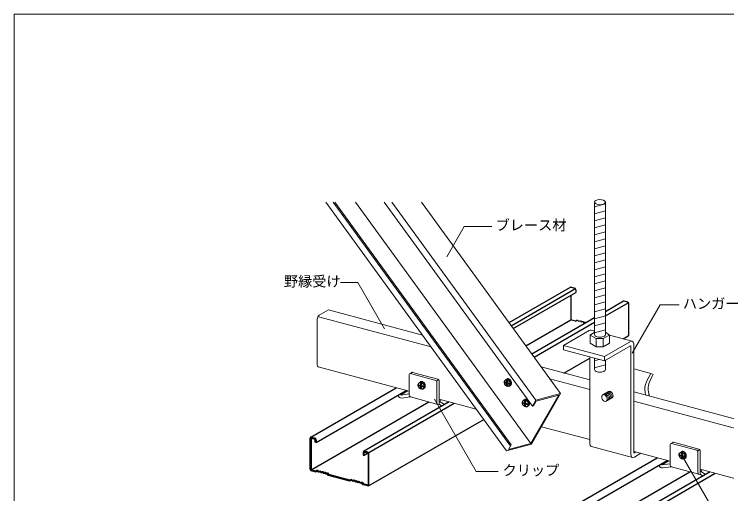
# Model space of a CAD drawing. Units: millimetres on the paper, with parts at other scales. Extents: x -136 to 136, y -95 to 93.
# Drawn here: x -136.5 to 39.2, y -25.5 to 92.8 of the extents above; entities that cross this region are included whole.
import ezdxf
from ezdxf.enums import TextEntityAlignment as Align

# ---------------------------------------------------------------- set-up
doc = ezdxf.new("R2010")
doc.units = ezdxf.units.MM
for name, color, linetype, lineweight in [('2-1_吊り材', 7, 'Continuous', 18), ('2-2_野縁受け', 3, 'Continuous', 18), ('2-3_野縁', 2, 'Continuous', 25), ('2-4_ブレース・補強材', 4, 'Continuous', 9), ('2-6_文字', 7, 'Continuous', 18), ('2-A_クリップ', 7, 'Continuous', 18), ('2-C_ビス・アンカーボルト・強調図形', 2, 'Continuous', 25), ('F-3_野縁', 7, 'Continuous', 18)]:
    doc.layers.add(name, color=color, linetype=linetype, lineweight=lineweight)
doc.styles.add('ＭＳ ゴシック', font='')
doc.styles.get('ＭＳ ゴシック').set_extended_font_data('MS Gothic')

msp = doc.modelspace()

# ---------------------------------------------------------------- linework, layer by layer
at = {"layer": '2-1_吊り材'}
for p, q in [((6.62, 46.425), (6.62, 13.747)), ((6.62, 45.256), (9.288, 45.97)), ((9.288, 13.7), (9.288, 46.378)), ((6.62, 43.53), (9.288, 44.245)), ((6.62, 41.805), (9.288, 42.519)), ((6.62, 40.079), (9.288, 40.794)), ((6.62, 38.354), (9.288, 39.069)), ((6.62, 36.628), (9.288, 37.343)), ((6.62, 34.903), (9.288, 35.618)), ((6.62, 33.177), (9.288, 33.892)), ((6.62, 31.452), (9.288, 32.167)), ((6.62, 29.726), (9.288, 30.441)), ((6.62, 28.001), (9.288, 28.716)), ((6.62, 26.275), (9.288, 26.99)), ((6.62, 24.55), (9.288, 25.265)), ((6.62, 22.825), (9.288, 23.539)), ((6.62, 21.099), (9.288, 21.814)), ((6.62, 19.374), (9.288, 20.089)), ((6.62, 17.648), (9.288, 18.363)), ((6.62, 15.923), (9.288, 16.638)), ((5.321, 14.714), (-1.076, 11.021)), ((5.526, 13.576), (6.62, 14.372)), ((5.753, 14.795), (6.62, 14.562)), ((6.62, 14.197), (9.288, 14.912)), ((10.3, 13.576), (9.288, 14.313)), ((7.041, 12.736), (8.785, 12.736)), ((7.041, 10.75), (7.041, 12.736)), ((8.785, 12.736), (10.3, 13.576)), ((8.785, 10.75), (8.785, 12.736)), ((10.299, 13.576), (15.896, 12.077)), ((10.3, 11.589), (10.3, 13.576)), ((5.526, 11.589), (7.041, 10.75)), ((7.041, 10.75), (8.785, 10.75)), ((8.785, 10.75), (10.3, 11.589)), ((15.464, 11.997), (9.067, 8.303)), ((15.464, 10.93), (9.067, 7.237)), ((15.579, 10.83), (15.579, -15.737)), ((16.318, 11.257), (16.318, -15.31)), ((9.067, 7.237), (-1.076, 9.955)), ((5.437, -13.019), (5.437, 8.21)), ((6.62, 7.893), (6.62, 5.126)), ((6.62, 7.302), (7.723, 7.597)), ((9.067, 8.303), (9.067, 7.237)), ((9.288, 5.079), (9.288, 7.364)), ((6.62, 5.576), (9.288, 6.291)), ((19.988, 3.239), (20.335, 3.824)), ((20.335, 3.824), (20.542, 4.163)), ((19.189, 1.454), (19.398, 2.056)), ((19.398, 2.056), (19.67, 2.65)), ((19.67, 2.65), (19.988, 3.239)), ((19.031, 0.299), (19.033, 0.481)), ((19.048, -0.018), (19.031, 0.299)), ((19.033, 0.481), (19.062, 0.841)), ((19.062, 0.841), (19.189, 1.454)), ((8.639, -1.127), (10.083, -0.294)), ((19.086, -0.337), (19.048, -0.018)), ((19.14, -0.659), (19.086, -0.337)), ((19.205, -0.981), (19.14, -0.659)), ((19.243, -1.154), (19.205, -0.981)), ((20.059, -1.066), (20.059, -1.372)), ((9.49, -2.709), (10.933, -1.876)), ((5.86, -13.839), (16.002, -16.557)), ((16.434, -15.41), (16.787, -15.206)), ((16.434, -16.477), (18.049, -15.544))]:
    msp.add_line(p, q, dxfattribs=at)
for points in [[(5.526, 11.589), (5.526, 13.576), (7.041, 12.736)], [(9.067, 8.303), (-1.076, 11.021), (-1.076, 9.955)], [(20.059, -1.066), (20.031, -0.936), (19.983, -0.713), (19.939, -0.491), (19.9, -0.269), (19.87, -0.047), (19.85, 0.173), (19.845, 0.3), (19.852, 0.645), (19.938, 1.233), (20.101, 1.814), (20.324, 2.391), (20.591, 2.963), (20.885, 3.533), (21.061, 3.863), (20.542, 4.163), (16.318, 5.294)]]:
    msp.add_lwpolyline(points, dxfattribs=at)
for centre, major_axis, ratio, start_param, end_param in [((7.954, 46.402), (1.334, -0.031), 0.474095, 0.0856825, 6.2940561), ((5.321, 13.481), (-0.464, -1.304), 0.550454, 3.1857696, 3.7155639), ((7.954, 13.724), (1.334, -0.031), 0.474095, 3.1524634, 6.2940561), ((15.464, 10.763), (-0.464, -1.304), 0.550454, 2.1447675, 3.7155639), ((15.464, 10.763), (-0.063, -0.176), 0.550454, 2.1447675, 3.7155639), ((7.954, 5.103), (1.334, -0.031), 0.474095, 3.1524634, 6.2940561), ((9.353, -1.751), (-0.405, 0.802), 0.677935, 3.1794377, 6.3210303), ((9.642, -1.585), (-0.405, 0.802), 0.677935, 3.1794377, 6.3210303), ((9.931, -1.418), (-0.405, 0.802), 0.677935, 3.1794377, 6.3210303), ((10.219, -1.251), (-0.405, 0.802), 0.677935, 3.1794377, 6.3210303), ((10.508, -1.085), (-0.405, 0.802), 0.677935, 3.1794377, 6.3210303), ((6.291, -12.525), (-0.464, -1.304), 0.550454, 5.2863602, 6.3273537), ((16.434, -15.243), (-0.464, -1.304), 0.550454, 5.2863602, 6.8571565), ((16.434, -15.243), (-0.063, -0.176), 0.550454, 5.2863602, 6.8571565)]:
    msp.add_ellipse(centre, major_axis=major_axis, ratio=ratio, start_param=start_param, end_param=end_param, dxfattribs=at)
msp.add_ellipse((9.065, -1.918), major_axis=(-0.405, 0.802), ratio=0.677935, dxfattribs=at)
at = {"layer": '2-2_野縁受け'}
for p, q in [((-58.991, 19.809), (-61.278, 18.489)), ((-35.827, 13.602), (-58.991, 19.809)), ((-33.712, 10.693), (-61.424, 18.119)), ((-61.763, 17.509), (-61.763, 6.243)), ((-61.523, 5.777), (-39.072, -0.239)), ((5.437, 2.546), (-6.523, 5.75)), ((5.437, 0.203), (-4.408, 2.841)), ((46.81, -8.54), (16.318, -0.37)), ((-31.731, -2.206), (-22.546, -4.667)), ((43.805, -10.077), (16.318, -2.712)), ((-6.458, -8.977), (5.437, -12.165)), ((16.318, -15.08), (25.303, -17.488)), ((32.644, -19.455), (44.279, -22.572))]:
    msp.add_line(p, q, dxfattribs=at)
for centre, start_param, end_param in [((-61.278, 17.789), 0.5739712, 2.1447675), ((-61.278, 6.523), 2.1447675, 3.1857696)]:
    msp.add_ellipse(centre, major_axis=(0.263, 0.74), ratio=0.550454, start_param=start_param, end_param=end_param, dxfattribs=at)
at = {"layer": '2-3_野縁'}
for p, q in [((-14.468, 16.68), (0.698, 25.437)), ((-13.926, 15.934), (1.797, 25.011)), ((0.869, 25.455), (1.739, 25.222)), ((2.028, 24.811), (2.028, 24.145)), ((-13.414, 15.229), (2.028, 24.145)), ((0.811, 23.442), (0.811, 17.378)), ((2.028, 24.145), (1.884, 24.184)), ((13.738, 21.943), (9.288, 19.373)), ((9.309, 18.326), (14.897, 21.552)), ((14.779, 21.728), (13.909, 21.961)), ((15.068, 13.651), (15.068, 21.317)), ((6.62, 17.833), (-8.824, 8.916)), ((-10.308, 10.958), (0.811, 17.378)), ((-8.281, 8.17), (6.62, 16.773)), ((1.912, 17.082), (0.811, 17.378)), ((1.912, 17.082), (2.246, 17.327)), ((2.68, 17.043), (2.97, 17.132)), ((2.97, 17.132), (3.115, 17.094)), ((3.115, 17.094), (3.332, 16.869)), ((3.332, 16.869), (3.55, 16.977)), ((3.55, 16.977), (3.695, 16.938)), ((3.695, 16.938), (3.912, 16.713)), ((3.912, 16.713), (4.129, 16.822)), ((4.129, 16.822), (4.274, 16.783)), ((4.274, 16.783), (4.463, 16.588)), ((13.668, 12.674), (14.95, 13.414)), ((-0.922, 4.25), (5.437, 7.921)), ((-63.389, -11.564), (-42.283, 0.622)), ((-62.058, -12.856), (-39.846, -0.031)), ((-63.085, -19.513), (-34.253, -2.867)), ((-29.243, -2.872), (-50.349, -15.058)), ((-49.018, -15.35), (-27.989, -3.208)), ((-49.136, -23.587), (-20.719, -7.18)), ((-63.507, -19.467), (-63.507, -11.801)), ((-63.275, -11.796), (-62.29, -12.06)), ((-63.275, -11.796), (-63.275, -19.623)), ((-63.217, -11.545), (-62.348, -11.778)), ((-62.058, -12.189), (-62.058, -12.856)), ((-62.058, -12.856), (-62.203, -12.817)), ((-50.467, -15.295), (-50.467, -15.962)), ((-49.25, -15.554), (-50.235, -15.29)), ((-50.235, -16.024), (-49.368, -15.523)), ((-49.308, -15.272), (-50.177, -15.039)), ((-49.25, -15.554), (-49.25, -23.381)), ((-49.018, -23.35), (-49.018, -15.683)), ((0.986, -28.813), (22.092, -16.627)), ((2.316, -30.105), (24.529, -17.28)), ((-62.174, -19.918), (-63.275, -19.623)), ((-62.102, -20.177), (-63.217, -19.878)), ((-62.174, -19.918), (-61.841, -19.674)), ((-61.406, -19.957), (-61.116, -19.868)), ((-61.116, -19.868), (-60.972, -19.907)), ((-60.972, -19.907), (-60.754, -20.132)), ((-60.754, -20.132), (-60.537, -20.023)), ((-60.537, -20.023), (-60.392, -20.062)), ((-60.392, -20.062), (-60.175, -20.287)), ((-60.175, -20.287), (-59.957, -20.179)), ((-59.957, -20.179), (-59.812, -20.217)), ((-59.812, -20.217), (-59.595, -20.442)), ((-59.595, -20.442), (-59.378, -20.334)), ((-59.378, -20.334), (-59.233, -20.373)), ((-58.972, -21.016), (-59.305, -20.593)), ((-59.233, -20.373), (-58.9, -20.795)), ((-53.771, -22.17), (-58.9, -20.795)), ((1.289, -36.762), (30.121, -20.116)), ((35.132, -20.121), (14.026, -32.307)), ((15.356, -32.599), (36.386, -20.457)), ((-53.771, -22.17), (-53.437, -21.926)), ((-53.437, -21.926), (-53.292, -21.964)), ((-53.292, -21.964), (-53.003, -22.209)), ((-53.003, -22.209), (-52.713, -22.12)), ((-52.713, -22.12), (-52.568, -22.159)), ((-52.568, -22.159), (-52.351, -22.383)), ((-52.351, -22.383), (-52.133, -22.275)), ((-52.133, -22.275), (-51.988, -22.314)), ((-51.988, -22.314), (-51.771, -22.539)), ((-51.771, -22.539), (-51.554, -22.43)), ((-51.554, -22.43), (-51.409, -22.469)), ((-51.409, -22.469), (-51.119, -22.713)), ((-51.119, -22.713), (-50.829, -22.624)), ((-50.424, -23.307), (-50.757, -22.884)), ((-49.31, -23.605), (-50.424, -23.307)), ((-49.25, -23.381), (-50.351, -23.086))]:
    msp.add_line(p, q, dxfattribs=at)
for points in [[(2.246, 17.327), (2.391, 17.288), (2.68, 17.043)], [(-62.058, -12.856), (-62.29, -12.794), (-62.29, -12.06)], [(-50.467, -15.962), (-50.235, -16.024), (-50.235, -15.29)], [(-59.305, -20.593), (-59.523, -20.702), (-59.668, -20.663), (-59.885, -20.438), (-60.102, -20.546), (-60.247, -20.508), (-60.464, -20.283), (-60.682, -20.391), (-60.827, -20.352), (-61.044, -20.127), (-61.334, -20.216), (-61.479, -20.178), (-61.768, -19.933), (-62.102, -20.177)], [(-61.841, -19.674), (-61.696, -19.713), (-61.406, -19.957)], [(-52.64, -22.379), (-52.93, -22.468), (-53.075, -22.429), (-53.365, -22.185), (-53.698, -22.429), (-58.972, -21.016)], [(-50.757, -22.884), (-51.047, -22.973), (-51.192, -22.934), (-51.481, -22.69), (-51.699, -22.798), (-51.844, -22.759), (-52.061, -22.534), (-52.278, -22.643), (-52.423, -22.604), (-52.64, -22.379)], [(-50.829, -22.624), (-50.684, -22.663), (-50.351, -23.086)]]:
    msp.add_lwpolyline(points, dxfattribs=at)
for centre, start_param, end_param in [((0.869, 25.122), 5.6914085, 6.3251409), ((1.739, 24.889), 4.1206122, 5.6914085), ((13.909, 21.628), 5.6914085, 6.3251409), ((14.779, 21.395), 4.1206122, 5.6914085), ((14.779, 13.728), 3.1835482, 4.1206122), ((-63.217, -11.878), 5.6914085, 7.2622048), ((-62.348, -12.111), 4.1206122, 5.6914085), ((-50.177, -15.372), 5.6914085, 7.2622048), ((-49.308, -15.605), 4.1206122, 5.6914085), ((-63.217, -19.545), 0.9790195, 2.5498158), ((-49.308, -23.272), 2.5498158, 4.1206122)]:
    msp.add_ellipse(centre, major_axis=(-0.162, 0.32), ratio=0.751651, start_param=start_param, end_param=end_param, dxfattribs=at)
at = {"layer": '2-4_ブレース・補強材'}
for p, q in [((-59.688, 46.425), (-15.074, -14.945)), ((-57.805, 46.425), (-14.241, -13.501)), ((-57.459, 46.425), (-13.951, -13.424)), ((-52.348, 46.425), (-9.079, -13.094)), ((-45.284, 46.425), (-8.698, -3.901)), ((-43.401, 46.425), (-7.865, -2.458)), ((-36.092, 46.425), (-1.747, -0.819)), ((-2.204, -1.185), (-9.079, -13.094)), ((-1.747, -0.819), (-8.956, -13.306)), ((-1.747, -0.819), (-7.865, -2.458)), ((-8.698, -3.901), (-7.865, -2.458)), ((-8.698, -3.901), (-8.408, -3.824)), ((-8.956, -13.306), (-15.074, -14.945)), ((-9.079, -13.094), (-14.617, -14.578)), ((-13.951, -13.424), (-14.617, -14.578)), ((-14.241, -13.501), (-13.951, -13.424))]:
    msp.add_line(p, q, dxfattribs=at)
msp.add_lwpolyline([(-2.204, -1.185), (-7.742, -2.669), (-8.408, -3.824)], dxfattribs=at)
at = {"layer": '2-6_文字'}
for p, q in [((-29.837, 32.915), (-25.497, 40.432)), ((-18.675, 40.432), (-25.497, 40.432)), ((15.909, 9.123), (22.811, 21.078)), ((27.458, 21.078), (22.811, 21.078)), ((-32.846, -2.228), (-22.557, -20.05)), ((28.294, -16.308), (37.651, -32.515)), ((-22.557, -20.05), (-17.166, -20.05))]:
    msp.add_line(p, q, dxfattribs=at)
msp.add_lwpolyline([(-56.01, 26.573), (-51.76, 26.573), (-45.173, 15.165)], dxfattribs=at)
at = {"layer": '2-A_クリップ'}
for p, q in [((-39.072, -1.137), (-39.072, 3.863)), ((-38.954, 4.1), (-38.422, 4.407)), ((-38.782, 4.119), (-32.552, 2.45)), ((-38.251, 4.426), (-32.021, 2.756)), ((-32.3, 2.35), (-31.867, 2.6)), ((-32.262, -2.961), (-32.262, 2.039)), ((-31.731, 2.345), (-31.731, -3.421)), ((-41.828, -1.395), (-41.9, -1.217)), ((-41.269, -1.059), (-41.337, -0.892)), ((-41.093, -1.162), (-39.072, -0.899)), ((-40.974, -1.035), (-39.428, -0.143)), ((-40.948, -1.909), (-38.841, -1.636)), ((-38.809, -1.646), (-31.999, -3.471)), ((-30.4, -3.541), (-31.731, -2.655)), ((-31.017, -3.897), (-31.731, -3.421)), ((-31.459, -2.498), (-31.2, -2.348)), ((25.303, -18.386), (25.303, -13.386)), ((25.421, -13.149), (25.952, -12.842)), ((25.593, -13.13), (31.823, -14.799)), ((26.124, -12.823), (32.354, -14.493)), ((32.074, -14.899), (32.507, -14.649)), ((32.113, -20.21), (32.113, -15.21)), ((32.644, -14.904), (32.644, -20.67)), ((23.401, -18.285), (24.947, -17.392)), ((22.547, -18.644), (22.475, -18.466)), ((23.105, -18.308), (23.038, -18.141)), ((23.281, -18.411), (25.303, -18.148)), ((23.427, -19.159), (25.534, -18.885)), ((25.566, -18.896), (32.375, -20.72)), ((33.974, -20.79), (32.644, -19.904)), ((33.358, -21.146), (32.644, -20.67)), ((32.915, -19.747), (33.175, -19.597))]:
    msp.add_line(p, q, dxfattribs=at)
for centre, radius in [((-41.055, -1.083), 0.833), ((-41.115, -0.996), 0.167), ((23.319, -18.332), 0.833), ((23.26, -18.246), 0.167)]:
    msp.add_arc(centre, radius, 201.98834, 277.40662, dxfattribs=at)
for centre, major_axis, ratio, start_param, end_param in [((-38.782, 3.786), (-0.162, 0.32), 0.751651, 5.6914085, 7.2622048), ((-38.251, 4.092), (-0.162, 0.32), 0.751651, 5.6914085, 6.3251409), ((-32.552, 2.116), (-0.162, 0.32), 0.751651, 4.1206122, 5.6914085), ((-32.021, 2.423), (-0.162, 0.32), 0.751651, 4.1206122, 5.6914085), ((-38.541, -0.83), (0.288, 0.81), 0.550454, 2.1447675, 3.1857696), ((-31.731, -2.655), (0.288, 0.81), 0.550454, 2.1447675, 3.7155639), ((25.593, -13.463), (-0.162, 0.32), 0.751651, 5.6914085, 7.2622048), ((26.124, -13.157), (-0.162, 0.32), 0.751651, 5.6914085, 6.3251409), ((31.823, -15.133), (-0.162, 0.32), 0.751651, 4.1206122, 5.6914085), ((32.354, -14.826), (-0.162, 0.32), 0.751651, 4.1206122, 5.6914085), ((25.834, -18.079), (0.288, 0.81), 0.550454, 2.1447675, 3.1857696), ((32.644, -19.904), (0.288, 0.81), 0.550454, 2.1447675, 3.7155639)]:
    msp.add_ellipse(centre, major_axis=major_axis, ratio=ratio, start_param=start_param, end_param=end_param, dxfattribs=at)
at = {"layer": '2-C_ビス・アンカーボルト・強調図形'}
for p, q in [((-36.564, 1.893), (-36.275, 2.059)), ((-36.222, 1.796), (-36.048, 1.749)), ((-36.222, 1.229), (-36.222, 1.796)), ((-15.469, 1.856), (-15.469, 2.056)), ((-15.469, 2.056), (-14.976, 1.924)), ((-15.469, 1.856), (-14.976, 1.724)), ((-15.318, 2.587), (-15.03, 2.753)), ((-14.976, 2.49), (-14.802, 2.444)), ((-14.976, 1.924), (-14.976, 2.49)), ((-14.802, 1.877), (-14.802, 2.444)), ((-14.802, 1.877), (-14.31, 1.745)), ((-36.714, 1.161), (-36.714, 1.361)), ((-36.714, 1.361), (-36.222, 1.229)), ((-36.714, 1.161), (-36.222, 1.029)), ((-36.222, 0.463), (-36.222, 1.029)), ((-36.222, 0.463), (-36.048, 0.416)), ((-36.048, 1.183), (-36.048, 1.749)), ((-36.048, 1.183), (-35.555, 1.051)), ((-36.048, 0.416), (-36.048, 0.983)), ((-36.048, 0.983), (-35.555, 0.851)), ((-35.706, 0.32), (-35.417, 0.486)), ((-35.555, 1.051), (-35.555, 0.851)), ((-14.976, 1.157), (-14.976, 1.724)), ((-14.976, 1.157), (-14.802, 1.11)), ((-14.802, 1.11), (-14.802, 1.677)), ((-14.802, 1.677), (-14.31, 1.545)), ((-14.46, 1.014), (-14.172, 1.18)), ((-14.31, 1.745), (-14.31, 1.545)), ((-11.036, -3.199), (-11.036, -2.999)), ((-11.036, -2.999), (-10.544, -3.131)), ((-11.036, -3.199), (-10.544, -3.331)), ((-10.886, -2.468), (-10.597, -2.301)), ((-10.544, -2.565), (-10.37, -2.611)), ((-10.544, -3.131), (-10.544, -2.565)), ((-10.544, -3.898), (-10.544, -3.331)), ((-10.37, -3.178), (-10.37, -2.611)), ((-10.37, -3.178), (-9.877, -3.31)), ((-10.37, -3.945), (-10.37, -3.378)), ((-10.37, -3.378), (-9.877, -3.51)), ((-9.877, -3.31), (-9.877, -3.51)), ((-10.544, -3.898), (-10.37, -3.945)), ((-10.028, -4.041), (-9.739, -3.874)), ((27.811, -15.357), (28.1, -15.19)), ((28.153, -15.453), (28.327, -15.5)), ((28.153, -16.02), (28.153, -15.453)), ((28.327, -16.066), (28.327, -15.5)), ((27.66, -16.088), (27.66, -15.888)), ((27.66, -15.888), (28.153, -16.02)), ((27.66, -16.088), (28.153, -16.22)), ((28.153, -16.786), (28.153, -16.22)), ((28.153, -16.786), (28.327, -16.833)), ((28.327, -16.066), (28.819, -16.198)), ((28.327, -16.833), (28.327, -16.266)), ((28.327, -16.266), (28.819, -16.398)), ((28.669, -16.929), (28.958, -16.763)), ((28.819, -16.198), (28.819, -16.398))]:
    msp.add_line(p, q, dxfattribs=at)
for centre in [(-36.135, 1.106), (-14.889, 1.8), (-10.457, -3.255), (28.24, -16.143)]:
    msp.add_ellipse(centre, major_axis=(-0.404, 0.8), ratio=0.751651, dxfattribs=at)
for centre in [(-35.846, 1.273), (-14.601, 1.967), (-10.168, -3.088), (28.529, -15.976)]:
    msp.add_ellipse(centre, major_axis=(-0.404, 0.8), ratio=0.751651, start_param=3.1835482, end_param=6.3251409, dxfattribs=at)
at = {"layer": 'F-3_野縁', "color": 3}
for q in [(136.5, 92.75), (-136.5, -92.75)]:
    msp.add_line((-136.5, 92.75), q, dxfattribs=at)

# ---------------------------------------------------------------- texts
at = {"layer": '2-6_文字', "style": 'ＭＳ ゴシック'}
for s, p in [('ブレース材', (-17.799, 38.679)), ('野縁受け', (-70.01, 24.823)), ('ハンガー', (28.383, 19.328)), ('クリップ', (-16.067, -21.768))]:
    msp.add_text(s, height=2.566, dxfattribs=at).set_placement(p, align=Align.BOTTOM_LEFT)

doc.saveas('drawing.dxf')
